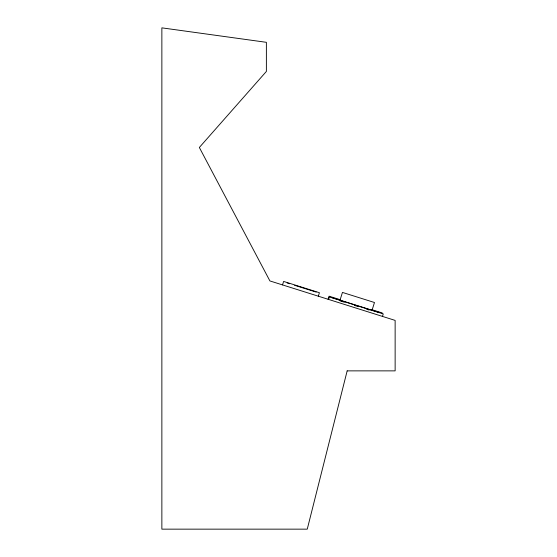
<?xml version="1.0" encoding="UTF-8"?>
<svg xmlns="http://www.w3.org/2000/svg" width="557" height="557" viewBox="0 0 557 557"><rect width="100%" height="100%" fill="white"/><g stroke="black" fill="none" stroke-linecap="round" stroke-linejoin="round"><path stroke-width="0.84" d="M282.524 284.912L283.617 281.431L319.419 292.71L318.326 296.199M328.08 299.276L329.055 296.185L340.508 299.791M328.574 299.429L329.354 296.937L383.258 313.925L382.471 316.411M340.014 300.153L342.451 292.418L374.478 302.507L372.041 310.242M287.175 282.949L289.661 283.736M294.632 285.302L316.174 292.091M371.589 309.588L382.22 312.937M331.861 297.577L379.498 312.595M340.243 300.926L344.379 302.228M354.301 305.354L358.436 306.656M366.708 309.267L369.187 310.047M347.164 370.871L307.255 529.15L161.864 529.15L161.864 27.85L266.378 42.318L266.378 71.435L199.343 147.473L269.908 280.937L395.136 320.4L395.136 370.871L347.164 370.871"/></g></svg>
